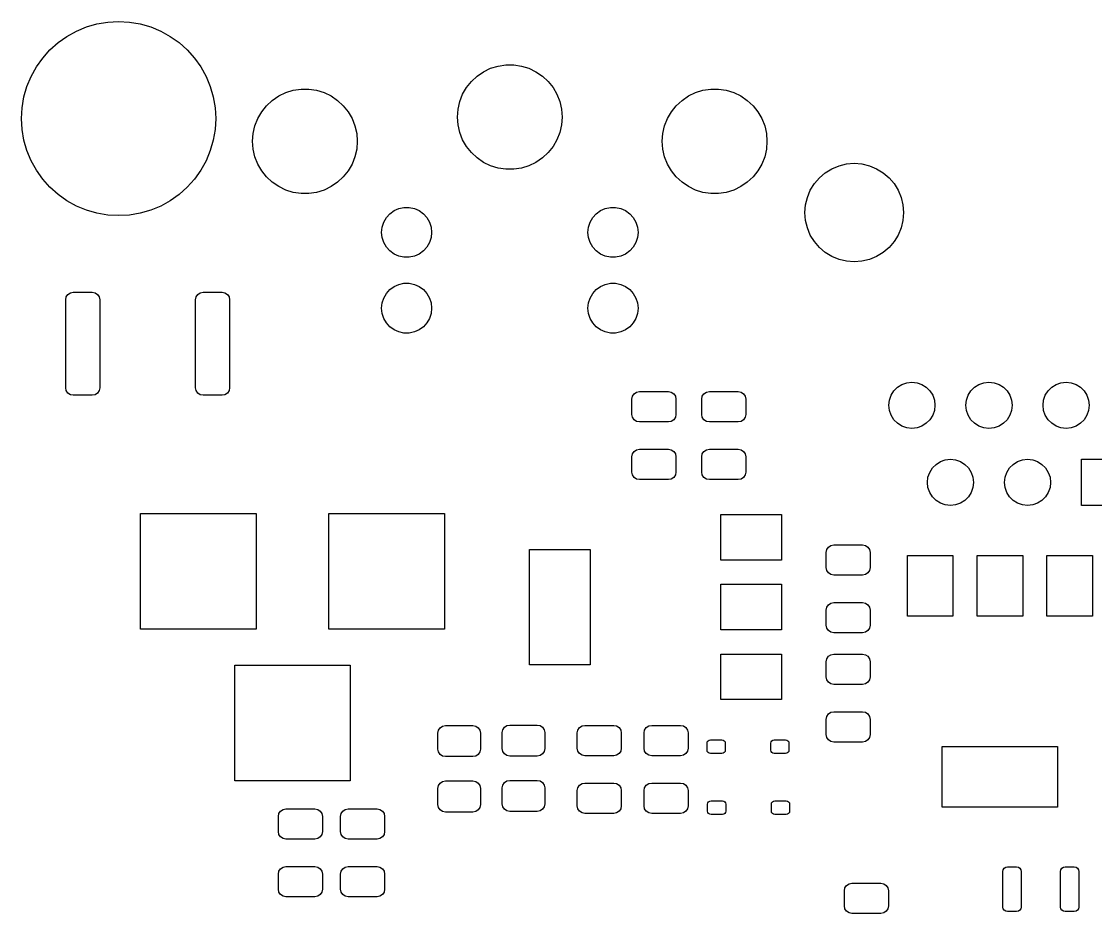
# Model space of a CAD drawing. Extents: x 0.07 to 2.75, y -2.34 to -0.07.
# Drawn here: x 0.07 to 1.463, y -1.228 to -0.07 of the extents above; entities that cross this region are included whole.
import ezdxf

# ---------------------------------------------------------------- set-up
doc = ezdxf.new("R2010")
doc.units = 0
doc.header["$MEASUREMENT"] = 0
doc.layers.add('BLACK', color=7, linetype='CONTINUOUS')

msp = doc.modelspace()

# ---------------------------------------------------------------- linework, layer by layer
at = {"layer": 'BLACK', "linetype": 'CONTINUOUS'}
for p, q in [((0.129035, -0.089389), (0.1414, -0.082555)), ((0.1414, -0.082555), (0.154453, -0.077148)), ((0.154453, -0.077148), (0.168029, -0.073237)), ((0.168029, -0.073237), (0.181957, -0.070871)), ((0.181957, -0.070871), (0.196063, -0.070079)), ((0.196063, -0.070079), (0.210169, -0.070871)), ((0.210169, -0.070871), (0.224097, -0.073237)), ((0.224097, -0.073237), (0.237673, -0.077148)), ((0.237673, -0.077148), (0.250726, -0.082555)), ((0.250726, -0.082555), (0.263091, -0.089389)), ((0.117513, -0.097564), (0.129035, -0.089389)), ((0.263091, -0.089389), (0.274613, -0.097564)), ((0.097564, -0.117513), (0.106979, -0.106979)), ((0.106979, -0.106979), (0.117513, -0.097564)), ((0.274613, -0.097564), (0.285147, -0.106979)), ((0.285147, -0.106979), (0.294561, -0.117513)), ((0.089389, -0.129035), (0.097564, -0.117513)), ((0.294561, -0.117513), (0.302737, -0.129035)), ((0.082555, -0.1414), (0.089389, -0.129035)), ((0.302737, -0.129035), (0.309571, -0.1414)), ((0.6612, -0.140978), (0.669587, -0.13526)), ((0.669587, -0.13526), (0.678732, -0.130856)), ((0.678732, -0.130856), (0.688431, -0.127864)), ((0.688431, -0.127864), (0.698468, -0.126351)), ((0.698468, -0.126351), (0.708618, -0.126351)), ((0.708618, -0.126351), (0.718655, -0.127864)), ((0.718655, -0.127864), (0.728355, -0.130856)), ((0.728355, -0.130856), (0.7375, -0.13526)), ((0.7375, -0.13526), (0.745887, -0.140978)), ((0.077148, -0.154453), (0.082555, -0.1414)), ((0.309571, -0.1414), (0.314977, -0.154453)), ((0.647431, -0.155818), (0.653759, -0.147882)), ((0.653759, -0.147882), (0.6612, -0.140978)), ((0.745887, -0.140978), (0.753327, -0.147882)), ((0.753327, -0.147882), (0.759656, -0.155818)), ((0.073237, -0.168029), (0.077148, -0.154453)), ((0.314977, -0.154453), (0.318889, -0.168029)), ((0.395452, -0.172474), (0.403839, -0.166756)), ((0.403839, -0.166756), (0.412984, -0.162352)), ((0.412984, -0.162352), (0.422683, -0.15936)), ((0.422683, -0.15936), (0.43272, -0.157847)), ((0.43272, -0.157847), (0.44287, -0.157847)), ((0.44287, -0.157847), (0.452907, -0.15936)), ((0.452907, -0.15936), (0.462607, -0.162352)), ((0.462607, -0.162352), (0.471752, -0.166756)), ((0.471752, -0.166756), (0.480139, -0.172474)), ((0.638647, -0.174057), (0.642355, -0.164608)), ((0.642355, -0.164608), (0.647431, -0.155818)), ((0.759656, -0.155818), (0.764731, -0.164608)), ((0.764731, -0.164608), (0.768439, -0.174057)), ((0.926948, -0.172474), (0.935335, -0.166756)), ((0.935335, -0.166756), (0.94448, -0.162352)), ((0.94448, -0.162352), (0.954179, -0.15936)), ((0.954179, -0.15936), (0.964216, -0.157847)), ((0.964216, -0.157847), (0.974366, -0.157847)), ((0.974366, -0.157847), (0.984404, -0.15936)), ((0.984404, -0.15936), (0.994103, -0.162352)), ((0.994103, -0.162352), (1.00325, -0.166756)), ((1.00325, -0.166756), (1.01163, -0.172474)), ((0.070871, -0.181957), (0.073237, -0.168029)), ((0.318889, -0.168029), (0.321255, -0.181957)), ((0.381683, -0.187314), (0.388011, -0.179378)), ((0.388011, -0.179378), (0.395452, -0.172474)), ((0.480139, -0.172474), (0.487579, -0.179378)), ((0.487579, -0.179378), (0.493908, -0.187314)), ((0.636388, -0.183953), (0.638647, -0.174057)), ((0.768439, -0.174057), (0.770698, -0.183953)), ((0.913179, -0.187314), (0.919507, -0.179378)), ((0.919507, -0.179378), (0.926948, -0.172474)), ((1.01163, -0.172474), (1.01908, -0.179378)), ((1.01908, -0.179378), (1.0254, -0.187314)), ((0.070079, -0.196063), (0.070871, -0.181957)), ((0.321255, -0.181957), (0.322047, -0.196063)), ((0.376607, -0.196104), (0.381683, -0.187314)), ((0.493908, -0.187314), (0.498983, -0.196104)), ((0.63563, -0.194074), (0.636388, -0.183953)), ((0.636388, -0.204196), (0.63563, -0.194074)), ((0.770698, -0.183953), (0.771457, -0.194074)), ((0.771457, -0.194074), (0.770698, -0.204196)), ((0.908104, -0.196104), (0.913179, -0.187314)), ((1.0254, -0.187314), (1.03048, -0.196104)), ((0.070871, -0.210169), (0.070079, -0.196063)), ((0.322047, -0.196063), (0.321255, -0.210169)), ((0.37064, -0.215449), (0.372899, -0.205553)), ((0.372899, -0.205553), (0.376607, -0.196104)), ((0.498983, -0.196104), (0.502691, -0.205553)), ((0.502691, -0.205553), (0.50495, -0.215449)), ((0.638647, -0.214092), (0.636388, -0.204196)), ((0.770698, -0.204196), (0.768439, -0.214092)), ((0.902136, -0.215449), (0.904395, -0.205553)), ((0.904395, -0.205553), (0.908104, -0.196104)), ((1.03048, -0.196104), (1.03419, -0.205553)), ((1.03419, -0.205553), (1.03645, -0.215449)), ((0.073237, -0.224097), (0.070871, -0.210169)), ((0.321255, -0.210169), (0.318889, -0.224097)), ((0.369882, -0.225571), (0.37064, -0.215449)), ((0.50495, -0.215449), (0.505709, -0.225571)), ((0.642355, -0.223541), (0.638647, -0.214092)), ((0.768439, -0.214092), (0.764731, -0.223541)), ((0.901378, -0.225571), (0.902136, -0.215449)), ((1.03645, -0.215449), (1.0372, -0.225571)), ((0.077148, -0.237673), (0.073237, -0.224097)), ((0.318889, -0.224097), (0.314977, -0.237673)), ((0.37064, -0.235693), (0.369882, -0.225571)), ((0.372899, -0.245588), (0.37064, -0.235693)), ((0.50495, -0.235693), (0.502691, -0.245588)), ((0.505709, -0.225571), (0.50495, -0.235693)), ((0.647431, -0.232331), (0.642355, -0.223541)), ((0.653759, -0.240267), (0.647431, -0.232331)), ((0.759656, -0.232331), (0.753327, -0.240267)), ((0.764731, -0.223541), (0.759656, -0.232331)), ((0.902136, -0.235693), (0.901378, -0.225571)), ((0.904395, -0.245588), (0.902136, -0.235693)), ((1.03645, -0.235693), (1.03419, -0.245588)), ((1.0372, -0.225571), (1.03645, -0.235693)), ((0.082555, -0.250726), (0.077148, -0.237673)), ((0.089389, -0.263091), (0.082555, -0.250726)), ((0.309571, -0.250726), (0.302737, -0.263091)), ((0.314977, -0.237673), (0.309571, -0.250726)), ((0.376607, -0.255037), (0.372899, -0.245588)), ((0.502691, -0.245588), (0.498983, -0.255037)), ((0.6612, -0.247171), (0.653759, -0.240267)), ((0.669587, -0.252889), (0.6612, -0.247171)), ((0.745887, -0.247171), (0.7375, -0.252889)), ((0.753327, -0.240267), (0.745887, -0.247171)), ((0.908104, -0.255037), (0.904395, -0.245588)), ((1.03419, -0.245588), (1.03048, -0.255037)), ((0.097564, -0.274613), (0.089389, -0.263091)), ((0.302737, -0.263091), (0.294561, -0.274613)), ((0.381683, -0.263828), (0.376607, -0.255037)), ((0.388011, -0.271763), (0.381683, -0.263828)), ((0.493908, -0.263828), (0.487579, -0.271763)), ((0.498983, -0.255037), (0.493908, -0.263828)), ((0.678732, -0.257293), (0.669587, -0.252889)), ((0.688431, -0.260285), (0.678732, -0.257293)), ((0.698468, -0.261798), (0.688431, -0.260285)), ((0.708618, -0.261798), (0.698468, -0.261798)), ((0.718655, -0.260285), (0.708618, -0.261798)), ((0.728355, -0.257293), (0.718655, -0.260285)), ((0.7375, -0.252889), (0.728355, -0.257293)), ((0.913179, -0.263828), (0.908104, -0.255037)), ((0.919507, -0.271763), (0.913179, -0.263828)), ((1.0254, -0.263828), (1.01908, -0.271763)), ((1.03048, -0.255037), (1.0254, -0.263828)), ((1.11279, -0.266352), (1.12135, -0.261107)), ((1.12135, -0.261107), (1.13062, -0.257265)), ((1.13062, -0.257265), (1.14039, -0.254921)), ((1.14039, -0.254921), (1.15039, -0.254134)), ((1.15039, -0.254134), (1.1604, -0.254921)), ((1.1604, -0.254921), (1.17016, -0.257265)), ((1.17016, -0.257265), (1.17944, -0.261107)), ((1.17944, -0.261107), (1.188, -0.266352)), ((0.106979, -0.285147), (0.097564, -0.274613)), ((0.294561, -0.274613), (0.285147, -0.285147)), ((0.395452, -0.278667), (0.388011, -0.271763)), ((0.487579, -0.271763), (0.480139, -0.278667)), ((0.926948, -0.278667), (0.919507, -0.271763)), ((1.01908, -0.271763), (1.01163, -0.278667)), ((1.09864, -0.280506), (1.10516, -0.272872)), ((1.10516, -0.272872), (1.11279, -0.266352)), ((1.188, -0.266352), (1.19563, -0.272872)), ((1.19563, -0.272872), (1.20215, -0.280506)), ((0.117513, -0.294561), (0.106979, -0.285147)), ((0.285147, -0.285147), (0.274613, -0.294561)), ((0.403839, -0.284385), (0.395452, -0.278667)), ((0.412984, -0.288789), (0.403839, -0.284385)), ((0.422683, -0.291781), (0.412984, -0.288789)), ((0.43272, -0.293294), (0.422683, -0.291781)), ((0.452907, -0.291781), (0.44287, -0.293294)), ((0.462607, -0.288789), (0.452907, -0.291781)), ((0.471752, -0.284385), (0.462607, -0.288789)), ((0.480139, -0.278667), (0.471752, -0.284385)), ((0.935335, -0.284385), (0.926948, -0.278667)), ((0.94448, -0.288789), (0.935335, -0.284385)), ((0.954179, -0.291781), (0.94448, -0.288789)), ((0.964216, -0.293294), (0.954179, -0.291781)), ((0.984404, -0.291781), (0.974366, -0.293294)), ((0.994103, -0.288789), (0.984404, -0.291781)), ((1.00325, -0.284385), (0.994103, -0.288789)), ((1.01163, -0.278667), (1.00325, -0.284385)), ((1.08955, -0.29834), (1.09339, -0.289066)), ((1.09339, -0.289066), (1.09864, -0.280506)), ((1.20215, -0.280506), (1.2074, -0.289066)), ((1.2074, -0.289066), (1.21124, -0.29834)), ((0.129035, -0.302737), (0.117513, -0.294561)), ((0.1414, -0.309571), (0.129035, -0.302737)), ((0.263091, -0.302737), (0.250726, -0.309571)), ((0.274613, -0.294561), (0.263091, -0.302737)), ((0.44287, -0.293294), (0.43272, -0.293294)), ((0.974366, -0.293294), (0.964216, -0.293294)), ((1.0872, -0.308102), (1.08955, -0.29834)), ((1.21124, -0.29834), (1.21358, -0.308102)), ((0.154453, -0.314977), (0.1414, -0.309571)), ((0.168029, -0.318889), (0.154453, -0.314977)), ((0.181957, -0.321255), (0.168029, -0.318889)), ((0.224097, -0.318889), (0.210169, -0.321255)), ((0.237673, -0.314977), (0.224097, -0.318889)), ((0.250726, -0.309571), (0.237673, -0.314977)), ((0.543408, -0.324589), (0.547951, -0.319543)), ((0.547951, -0.319543), (0.553445, -0.315552)), ((0.553445, -0.315552), (0.559648, -0.31279)), ((0.559648, -0.31279), (0.56629, -0.311378)), ((0.56629, -0.311378), (0.57308, -0.311378)), ((0.57308, -0.311378), (0.579722, -0.31279)), ((0.579722, -0.31279), (0.585925, -0.315552)), ((0.585925, -0.315552), (0.591419, -0.319543)), ((0.591419, -0.319543), (0.595962, -0.324589)), ((0.811124, -0.324589), (0.815668, -0.319543)), ((0.815668, -0.319543), (0.821161, -0.315552)), ((0.821161, -0.315552), (0.827365, -0.31279)), ((0.827365, -0.31279), (0.834006, -0.311378)), ((0.834006, -0.311378), (0.840797, -0.311378)), ((0.840797, -0.311378), (0.847439, -0.31279)), ((0.847439, -0.31279), (0.853642, -0.315552)), ((0.853642, -0.315552), (0.859135, -0.319543)), ((0.859135, -0.319543), (0.863679, -0.324589)), ((1.08642, -0.31811), (1.0872, -0.308102)), ((1.0872, -0.328118), (1.08642, -0.31811)), ((1.21358, -0.308102), (1.21437, -0.31811)), ((1.21437, -0.31811), (1.21358, -0.328118)), ((0.196063, -0.322047), (0.181957, -0.321255)), ((0.210169, -0.321255), (0.196063, -0.322047)), ((0.537914, -0.336928), (0.540013, -0.33047)), ((0.540013, -0.33047), (0.543408, -0.324589)), ((0.595962, -0.324589), (0.599357, -0.33047)), ((0.599357, -0.33047), (0.601456, -0.336928)), ((0.805631, -0.336928), (0.807729, -0.33047)), ((0.807729, -0.33047), (0.811124, -0.324589)), ((0.863679, -0.324589), (0.867074, -0.33047)), ((0.867074, -0.33047), (0.869172, -0.336928)), ((1.08955, -0.33788), (1.0872, -0.328118)), ((1.21358, -0.328118), (1.21124, -0.33788)), ((0.537205, -0.343681), (0.537914, -0.336928)), ((0.537914, -0.350434), (0.537205, -0.343681)), ((0.601456, -0.336928), (0.602165, -0.343681)), ((0.602165, -0.343681), (0.601456, -0.350434)), ((0.804921, -0.343681), (0.805631, -0.336928)), ((0.805631, -0.350434), (0.804921, -0.343681)), ((0.869172, -0.336928), (0.869882, -0.343681)), ((0.869882, -0.343681), (0.869172, -0.350434)), ((1.09339, -0.347155), (1.08955, -0.33788)), ((1.09864, -0.355715), (1.09339, -0.347155)), ((1.2074, -0.347155), (1.20215, -0.355715)), ((1.21124, -0.33788), (1.2074, -0.347155)), ((0.540013, -0.356892), (0.537914, -0.350434)), ((0.543408, -0.362772), (0.540013, -0.356892)), ((0.599357, -0.356892), (0.595962, -0.362772)), ((0.601456, -0.350434), (0.599357, -0.356892)), ((0.807729, -0.356892), (0.805631, -0.350434)), ((0.811124, -0.362772), (0.807729, -0.356892)), ((0.867074, -0.356892), (0.863679, -0.362772)), ((0.869172, -0.350434), (0.867074, -0.356892)), ((1.10516, -0.363348), (1.09864, -0.355715)), ((1.20215, -0.355715), (1.19563, -0.363348)), ((0.547951, -0.367818), (0.543408, -0.362772)), ((0.553445, -0.37181), (0.547951, -0.367818)), ((0.559648, -0.374571), (0.553445, -0.37181)), ((0.56629, -0.375983), (0.559648, -0.374571)), ((0.57308, -0.375983), (0.56629, -0.375983)), ((0.579722, -0.374571), (0.57308, -0.375983)), ((0.585925, -0.37181), (0.579722, -0.374571)), ((0.591419, -0.367818), (0.585925, -0.37181)), ((0.595962, -0.362772), (0.591419, -0.367818)), ((0.815668, -0.367818), (0.811124, -0.362772)), ((0.821161, -0.37181), (0.815668, -0.367818)), ((0.827365, -0.374571), (0.821161, -0.37181)), ((0.834006, -0.375983), (0.827365, -0.374571)), ((0.840797, -0.375983), (0.834006, -0.375983)), ((0.847439, -0.374571), (0.840797, -0.375983)), ((0.853642, -0.37181), (0.847439, -0.374571)), ((0.859135, -0.367818), (0.853642, -0.37181)), ((0.863679, -0.362772), (0.859135, -0.367818)), ((1.11279, -0.369868), (1.10516, -0.363348)), ((1.12135, -0.375114), (1.11279, -0.369868)), ((1.13062, -0.378955), (1.12135, -0.375114)), ((1.17944, -0.375114), (1.17016, -0.378955)), ((1.188, -0.369868), (1.17944, -0.375114)), ((1.19563, -0.363348), (1.188, -0.369868)), ((1.14039, -0.381299), (1.13062, -0.378955)), ((1.15039, -0.382087), (1.14039, -0.381299)), ((1.1604, -0.381299), (1.15039, -0.382087)), ((1.17016, -0.378955), (1.1604, -0.381299)), ((0.543408, -0.423015), (0.547951, -0.417968)), ((0.547951, -0.417968), (0.553445, -0.413977)), ((0.553445, -0.413977), (0.559648, -0.411215)), ((0.559648, -0.411215), (0.56629, -0.409804)), ((0.56629, -0.409804), (0.57308, -0.409804)), ((0.57308, -0.409804), (0.579722, -0.411215)), ((0.579722, -0.411215), (0.585925, -0.413977)), ((0.585925, -0.413977), (0.591419, -0.417968)), ((0.591419, -0.417968), (0.595962, -0.423015)), ((0.811124, -0.423015), (0.815668, -0.417968)), ((0.815668, -0.417968), (0.821161, -0.413977)), ((0.821161, -0.413977), (0.827365, -0.411215)), ((0.827365, -0.411215), (0.834006, -0.409804)), ((0.834006, -0.409804), (0.840797, -0.409804)), ((0.840797, -0.409804), (0.847439, -0.411215)), ((0.847439, -0.411215), (0.853642, -0.413977)), ((0.853642, -0.413977), (0.859135, -0.417968)), ((0.859135, -0.417968), (0.863679, -0.423015)), ((0.127461, -0.431102), (0.12821, -0.427336)), ((0.127461, -0.545276), (0.127461, -0.431102)), ((0.12821, -0.427336), (0.130343, -0.424143)), ((0.130343, -0.424143), (0.133537, -0.422009)), ((0.133537, -0.422009), (0.137303, -0.42126)), ((0.137303, -0.42126), (0.161909, -0.42126)), ((0.161909, -0.42126), (0.165676, -0.422009)), ((0.165676, -0.422009), (0.168869, -0.424143)), ((0.168869, -0.424143), (0.171003, -0.427336)), ((0.171003, -0.427336), (0.171752, -0.431102)), ((0.171752, -0.431102), (0.171752, -0.545276)), ((0.295768, -0.431102), (0.296517, -0.427336)), ((0.295768, -0.545276), (0.295768, -0.431102)), ((0.296517, -0.427336), (0.298651, -0.424143)), ((0.298651, -0.424143), (0.301844, -0.422009)), ((0.301844, -0.422009), (0.30561, -0.42126)), ((0.30561, -0.42126), (0.330217, -0.42126)), ((0.330217, -0.42126), (0.333983, -0.422009)), ((0.333983, -0.422009), (0.337176, -0.424143)), ((0.337176, -0.424143), (0.33931, -0.427336)), ((0.33931, -0.427336), (0.340059, -0.431102)), ((0.340059, -0.431102), (0.340059, -0.545276)), ((0.537914, -0.435353), (0.540013, -0.428895)), ((0.540013, -0.428895), (0.543408, -0.423015)), ((0.595962, -0.423015), (0.599357, -0.428895)), ((0.599357, -0.428895), (0.601456, -0.435353)), ((0.805631, -0.435353), (0.807729, -0.428895)), ((0.807729, -0.428895), (0.811124, -0.423015)), ((0.863679, -0.423015), (0.867074, -0.428895)), ((0.867074, -0.428895), (0.869172, -0.435353)), ((0.537205, -0.442106), (0.537914, -0.435353)), ((0.537914, -0.448859), (0.537205, -0.442106)), ((0.601456, -0.435353), (0.602165, -0.442106)), ((0.602165, -0.442106), (0.601456, -0.448859)), ((0.804921, -0.442106), (0.805631, -0.435353)), ((0.805631, -0.448859), (0.804921, -0.442106)), ((0.869172, -0.435353), (0.869882, -0.442106)), ((0.869882, -0.442106), (0.869172, -0.448859)), ((0.540013, -0.455317), (0.537914, -0.448859)), ((0.543408, -0.461197), (0.540013, -0.455317)), ((0.599357, -0.455317), (0.595962, -0.461197)), ((0.601456, -0.448859), (0.599357, -0.455317)), ((0.807729, -0.455317), (0.805631, -0.448859)), ((0.811124, -0.461197), (0.807729, -0.455317)), ((0.867074, -0.455317), (0.863679, -0.461197)), ((0.869172, -0.448859), (0.867074, -0.455317)), ((0.547951, -0.466244), (0.543408, -0.461197)), ((0.553445, -0.470235), (0.547951, -0.466244)), ((0.559648, -0.472997), (0.553445, -0.470235)), ((0.56629, -0.474408), (0.559648, -0.472997)), ((0.579722, -0.472997), (0.57308, -0.474408)), ((0.585925, -0.470235), (0.579722, -0.472997)), ((0.591419, -0.466244), (0.585925, -0.470235)), ((0.595962, -0.461197), (0.591419, -0.466244)), ((0.815668, -0.466244), (0.811124, -0.461197)), ((0.821161, -0.470235), (0.815668, -0.466244)), ((0.827365, -0.472997), (0.821161, -0.470235)), ((0.834006, -0.474408), (0.827365, -0.472997)), ((0.847439, -0.472997), (0.840797, -0.474408)), ((0.853642, -0.470235), (0.847439, -0.472997)), ((0.859135, -0.466244), (0.853642, -0.470235)), ((0.863679, -0.461197), (0.859135, -0.466244)), ((0.57308, -0.474408), (0.56629, -0.474408)), ((0.840797, -0.474408), (0.834006, -0.474408)), ((1.20654, -0.544717), (1.21221, -0.541152)), ((1.21221, -0.541152), (1.21854, -0.538939)), ((1.21854, -0.538939), (1.2252, -0.538189)), ((1.2252, -0.538189), (1.23185, -0.538939)), ((1.23185, -0.538939), (1.23818, -0.541152)), ((1.23818, -0.541152), (1.24385, -0.544717)), ((1.30654, -0.544717), (1.31221, -0.541152)), ((1.31221, -0.541152), (1.31854, -0.538939)), ((1.31854, -0.538939), (1.3252, -0.538189)), ((1.3252, -0.538189), (1.33185, -0.538939)), ((1.33185, -0.538939), (1.33818, -0.541152)), ((1.33818, -0.541152), (1.34385, -0.544717)), ((1.40654, -0.544717), (1.41221, -0.541152)), ((1.41221, -0.541152), (1.41854, -0.538939)), ((1.41854, -0.538939), (1.4252, -0.538189)), ((1.4252, -0.538189), (1.43185, -0.538939)), ((1.43185, -0.538939), (1.43818, -0.541152)), ((1.43818, -0.541152), (1.44385, -0.544717)), ((0.12821, -0.549042), (0.127461, -0.545276)), ((0.130343, -0.552235), (0.12821, -0.549042)), ((0.133537, -0.554369), (0.130343, -0.552235)), ((0.137303, -0.555118), (0.133537, -0.554369)), ((0.161909, -0.555118), (0.137303, -0.555118)), ((0.165676, -0.554369), (0.161909, -0.555118)), ((0.168869, -0.552235), (0.165676, -0.554369)), ((0.171003, -0.549042), (0.168869, -0.552235)), ((0.171752, -0.545276), (0.171003, -0.549042)), ((0.296517, -0.549042), (0.295768, -0.545276)), ((0.298651, -0.552235), (0.296517, -0.549042)), ((0.301844, -0.554369), (0.298651, -0.552235)), ((0.30561, -0.555118), (0.301844, -0.554369)), ((0.330217, -0.555118), (0.30561, -0.555118)), ((0.333983, -0.554369), (0.330217, -0.555118)), ((0.337176, -0.552235), (0.333983, -0.554369)), ((0.33931, -0.549042), (0.337176, -0.552235)), ((0.340059, -0.545276), (0.33931, -0.549042)), ((0.862008, -0.560236), (0.862757, -0.55647)), ((0.862757, -0.55647), (0.864891, -0.553276)), ((0.864891, -0.553276), (0.868084, -0.551143)), ((0.868084, -0.551143), (0.87185, -0.550394)), ((0.87185, -0.550394), (0.909252, -0.550394)), ((0.909252, -0.550394), (0.913019, -0.551143)), ((0.913019, -0.551143), (0.916212, -0.553276)), ((0.916212, -0.553276), (0.918345, -0.55647)), ((0.918345, -0.55647), (0.919094, -0.560236)), ((0.952559, -0.560236), (0.953308, -0.55647)), ((0.953308, -0.55647), (0.955442, -0.553276)), ((0.955442, -0.553276), (0.958635, -0.551143)), ((0.958635, -0.551143), (0.962402, -0.550394)), ((0.962402, -0.550394), (0.999803, -0.550394)), ((0.999803, -0.550394), (1.00357, -0.551143)), ((1.00357, -0.551143), (1.00676, -0.553276)), ((1.00676, -0.553276), (1.0089, -0.55647)), ((1.0089, -0.55647), (1.00965, -0.560236)), ((1.19603, -0.561452), (1.19824, -0.555128)), ((1.19824, -0.555128), (1.2018, -0.549455)), ((1.2018, -0.549455), (1.20654, -0.544717)), ((1.24385, -0.544717), (1.24859, -0.549455)), ((1.24859, -0.549455), (1.25215, -0.555128)), ((1.25215, -0.555128), (1.25437, -0.561452)), ((1.29603, -0.561452), (1.29824, -0.555128)), ((1.29824, -0.555128), (1.3018, -0.549455)), ((1.3018, -0.549455), (1.30654, -0.544717)), ((1.34385, -0.544717), (1.34859, -0.549455)), ((1.34859, -0.549455), (1.35215, -0.555128)), ((1.35215, -0.555128), (1.35437, -0.561452)), ((1.39603, -0.561452), (1.39824, -0.555128)), ((1.39824, -0.555128), (1.4018, -0.549455)), ((1.4018, -0.549455), (1.40654, -0.544717)), ((1.44385, -0.544717), (1.44859, -0.549455)), ((1.44859, -0.549455), (1.45215, -0.555128)), ((1.45215, -0.555128), (1.45437, -0.561452)), ((0.862008, -0.579921), (0.862008, -0.560236)), ((0.919094, -0.560236), (0.919094, -0.579921)), ((0.952559, -0.579921), (0.952559, -0.560236)), ((1.00965, -0.560236), (1.00965, -0.579921)), ((1.19528, -0.56811), (1.19603, -0.561452)), ((1.19603, -0.574768), (1.19528, -0.56811)), ((1.25437, -0.561452), (1.25512, -0.56811)), ((1.25512, -0.56811), (1.25437, -0.574768)), ((1.29528, -0.56811), (1.29603, -0.561452)), ((1.29603, -0.574768), (1.29528, -0.56811)), ((1.35437, -0.561452), (1.35512, -0.56811)), ((1.35512, -0.56811), (1.35437, -0.574768)), ((1.39528, -0.56811), (1.39603, -0.561452)), ((1.39603, -0.574768), (1.39528, -0.56811)), ((1.45437, -0.561452), (1.45512, -0.56811)), ((1.45512, -0.56811), (1.45437, -0.574768)), ((0.862757, -0.583688), (0.862008, -0.579921)), ((0.864891, -0.586881), (0.862757, -0.583688)), ((0.918345, -0.583688), (0.916212, -0.586881)), ((0.919094, -0.579921), (0.918345, -0.583688)), ((0.953308, -0.583688), (0.952559, -0.579921)), ((0.955442, -0.586881), (0.953308, -0.583688)), ((1.0089, -0.583688), (1.00676, -0.586881)), ((1.00965, -0.579921), (1.0089, -0.583688)), ((1.19824, -0.581093), (1.19603, -0.574768)), ((1.2018, -0.586766), (1.19824, -0.581093)), ((1.25215, -0.581093), (1.24859, -0.586766)), ((1.25437, -0.574768), (1.25215, -0.581093)), ((1.29824, -0.581093), (1.29603, -0.574768)), ((1.3018, -0.586766), (1.29824, -0.581093)), ((1.35215, -0.581093), (1.34859, -0.586766)), ((1.35437, -0.574768), (1.35215, -0.581093)), ((1.39824, -0.581093), (1.39603, -0.574768)), ((1.4018, -0.586766), (1.39824, -0.581093)), ((1.45215, -0.581093), (1.44859, -0.586766)), ((1.45437, -0.574768), (1.45215, -0.581093)), ((0.868084, -0.589015), (0.864891, -0.586881)), ((0.87185, -0.589764), (0.868084, -0.589015)), ((0.909252, -0.589764), (0.87185, -0.589764)), ((0.913019, -0.589015), (0.909252, -0.589764)), ((0.916212, -0.586881), (0.913019, -0.589015)), ((0.958635, -0.589015), (0.955442, -0.586881)), ((0.962402, -0.589764), (0.958635, -0.589015)), ((0.999803, -0.589764), (0.962402, -0.589764)), ((1.00357, -0.589015), (0.999803, -0.589764)), ((1.00676, -0.586881), (1.00357, -0.589015)), ((1.20654, -0.591504), (1.2018, -0.586766)), ((1.21221, -0.595068), (1.20654, -0.591504)), ((1.21854, -0.597281), (1.21221, -0.595068)), ((1.2252, -0.598031), (1.21854, -0.597281)), ((1.23185, -0.597281), (1.2252, -0.598031)), ((1.23818, -0.595068), (1.23185, -0.597281)), ((1.24385, -0.591504), (1.23818, -0.595068)), ((1.24859, -0.586766), (1.24385, -0.591504)), ((1.30654, -0.591504), (1.3018, -0.586766)), ((1.31221, -0.595068), (1.30654, -0.591504)), ((1.31854, -0.597281), (1.31221, -0.595068)), ((1.3252, -0.598031), (1.31854, -0.597281)), ((1.33185, -0.597281), (1.3252, -0.598031)), ((1.33818, -0.595068), (1.33185, -0.597281)), ((1.34385, -0.591504), (1.33818, -0.595068)), ((1.34859, -0.586766), (1.34385, -0.591504)), ((1.40654, -0.591504), (1.4018, -0.586766)), ((1.41221, -0.595068), (1.40654, -0.591504)), ((1.41854, -0.597281), (1.41221, -0.595068)), ((1.4252, -0.598031), (1.41854, -0.597281)), ((1.43185, -0.597281), (1.4252, -0.598031)), ((1.43818, -0.595068), (1.43185, -0.597281)), ((1.44385, -0.591504), (1.43818, -0.595068)), ((1.44859, -0.586766), (1.44385, -0.591504)), ((0.864891, -0.62808), (0.868084, -0.625946)), ((0.868084, -0.625946), (0.87185, -0.625197)), ((0.87185, -0.625197), (0.909252, -0.625197)), ((0.909252, -0.625197), (0.913019, -0.625946)), ((0.913019, -0.625946), (0.916212, -0.62808)), ((0.955442, -0.62808), (0.958635, -0.625946)), ((0.958635, -0.625946), (0.962402, -0.625197)), ((0.962402, -0.625197), (0.999803, -0.625197)), ((0.999803, -0.625197), (1.00357, -0.625946)), ((1.00357, -0.625946), (1.00676, -0.62808)), ((0.862008, -0.635039), (0.862757, -0.631273)), ((0.862008, -0.654724), (0.862008, -0.635039)), ((0.862757, -0.631273), (0.864891, -0.62808)), ((0.916212, -0.62808), (0.918345, -0.631273)), ((0.918345, -0.631273), (0.919094, -0.635039)), ((0.919094, -0.635039), (0.919094, -0.654724)), ((0.952559, -0.635039), (0.953308, -0.631273)), ((0.952559, -0.654724), (0.952559, -0.635039)), ((0.953308, -0.631273), (0.955442, -0.62808)), ((1.00676, -0.62808), (1.0089, -0.631273)), ((1.0089, -0.631273), (1.00965, -0.635039)), ((1.00965, -0.635039), (1.00965, -0.654724)), ((1.26221, -0.641152), (1.26854, -0.638939)), ((1.26854, -0.638939), (1.2752, -0.638189)), ((1.2752, -0.638189), (1.28185, -0.638939)), ((1.28185, -0.638939), (1.28818, -0.641152)), ((1.36221, -0.641152), (1.36854, -0.638939)), ((1.36854, -0.638939), (1.3752, -0.638189)), ((1.3752, -0.638189), (1.38185, -0.638939)), ((1.38185, -0.638939), (1.38818, -0.641152)), ((1.44528, -0.698031), (1.44528, -0.638189)), ((1.44528, -0.638189), (1.50512, -0.638189)), ((0.862757, -0.658491), (0.862008, -0.654724)), ((0.919094, -0.654724), (0.918345, -0.658491)), ((0.953308, -0.658491), (0.952559, -0.654724)), ((1.00965, -0.654724), (1.0089, -0.658491)), ((1.24824, -0.655128), (1.2518, -0.649455)), ((1.2518, -0.649455), (1.25654, -0.644717)), ((1.25654, -0.644717), (1.26221, -0.641152)), ((1.28818, -0.641152), (1.29385, -0.644717)), ((1.29385, -0.644717), (1.29859, -0.649455)), ((1.29859, -0.649455), (1.30215, -0.655128)), ((1.34824, -0.655128), (1.3518, -0.649455)), ((1.3518, -0.649455), (1.35654, -0.644717)), ((1.35654, -0.644717), (1.36221, -0.641152)), ((1.38818, -0.641152), (1.39385, -0.644717)), ((1.39385, -0.644717), (1.39859, -0.649455)), ((1.39859, -0.649455), (1.40215, -0.655128)), ((0.864891, -0.661684), (0.862757, -0.658491)), ((0.868084, -0.663818), (0.864891, -0.661684)), ((0.87185, -0.664567), (0.868084, -0.663818)), ((0.909252, -0.664567), (0.87185, -0.664567)), ((0.913019, -0.663818), (0.909252, -0.664567)), ((0.916212, -0.661684), (0.913019, -0.663818)), ((0.918345, -0.658491), (0.916212, -0.661684)), ((0.955442, -0.661684), (0.953308, -0.658491)), ((0.958635, -0.663818), (0.955442, -0.661684)), ((0.962402, -0.664567), (0.958635, -0.663818)), ((0.999803, -0.664567), (0.962402, -0.664567)), ((1.00357, -0.663818), (0.999803, -0.664567)), ((1.00676, -0.661684), (1.00357, -0.663818)), ((1.0089, -0.658491), (1.00676, -0.661684)), ((1.24528, -0.66811), (1.24603, -0.661452)), ((1.24603, -0.674768), (1.24528, -0.66811)), ((1.24603, -0.661452), (1.24824, -0.655128)), ((1.30215, -0.655128), (1.30437, -0.661452)), ((1.30437, -0.661452), (1.30512, -0.66811)), ((1.30512, -0.66811), (1.30437, -0.674768)), ((1.34528, -0.66811), (1.34603, -0.661452)), ((1.34603, -0.674768), (1.34528, -0.66811)), ((1.34603, -0.661452), (1.34824, -0.655128)), ((1.40215, -0.655128), (1.40437, -0.661452)), ((1.40437, -0.661452), (1.40512, -0.66811)), ((1.40512, -0.66811), (1.40437, -0.674768)), ((1.24824, -0.681093), (1.24603, -0.674768)), ((1.2518, -0.686766), (1.24824, -0.681093)), ((1.30215, -0.681093), (1.29859, -0.686766)), ((1.30437, -0.674768), (1.30215, -0.681093)), ((1.34824, -0.681093), (1.34603, -0.674768)), ((1.3518, -0.686766), (1.34824, -0.681093)), ((1.40215, -0.681093), (1.39859, -0.686766)), ((1.40437, -0.674768), (1.40215, -0.681093)), ((1.25654, -0.691504), (1.2518, -0.686766)), ((1.26221, -0.695068), (1.25654, -0.691504)), ((1.26854, -0.697281), (1.26221, -0.695068)), ((1.28818, -0.695068), (1.28185, -0.697281)), ((1.29385, -0.691504), (1.28818, -0.695068)), ((1.29859, -0.686766), (1.29385, -0.691504)), ((1.35654, -0.691504), (1.3518, -0.686766)), ((1.36221, -0.695068), (1.35654, -0.691504)), ((1.36854, -0.697281), (1.36221, -0.695068)), ((1.38818, -0.695068), (1.38185, -0.697281)), ((1.39385, -0.691504), (1.38818, -0.695068)), ((1.39859, -0.686766), (1.39385, -0.691504)), ((0.224606, -0.858465), (0.224606, -0.708465)), ((0.224606, -0.708465), (0.374606, -0.708465)), ((0.374606, -0.708465), (0.374606, -0.858465)), ((0.468701, -0.858465), (0.468701, -0.708465)), ((0.468701, -0.708465), (0.618701, -0.708465)), ((0.618701, -0.708465), (0.618701, -0.858465)), ((0.977165, -0.768898), (0.977165, -0.709843)), ((0.977165, -0.709843), (1.05591, -0.709843)), ((1.05591, -0.709843), (1.05591, -0.768898)), ((1.2752, -0.698031), (1.26854, -0.697281)), ((1.28185, -0.697281), (1.2752, -0.698031)), ((1.3752, -0.698031), (1.36854, -0.697281)), ((1.38185, -0.697281), (1.3752, -0.698031)), ((1.50512, -0.698031), (1.44528, -0.698031)), ((1.11473, -0.755289), (1.11686, -0.752095)), ((1.11686, -0.752095), (1.12005, -0.749962)), ((1.12005, -0.749962), (1.12382, -0.749213)), ((1.12382, -0.749213), (1.16122, -0.749213)), ((1.16122, -0.749213), (1.16499, -0.749962)), ((1.16499, -0.749962), (1.16818, -0.752095)), ((1.16818, -0.752095), (1.17031, -0.755289)), ((0.729134, -0.904724), (0.729134, -0.755118)), ((0.729134, -0.755118), (0.807874, -0.755118)), ((0.807874, -0.755118), (0.807874, -0.904724)), ((1.11398, -0.759055), (1.11473, -0.755289)), ((1.11398, -0.77874), (1.11398, -0.759055)), ((1.17031, -0.755289), (1.17106, -0.759055)), ((1.17106, -0.759055), (1.17106, -0.77874)), ((1.21929, -0.841732), (1.21929, -0.762992)), ((1.21929, -0.762992), (1.27835, -0.762992)), ((1.27835, -0.762992), (1.27835, -0.841732)), ((1.30984, -0.841732), (1.30984, -0.762992)), ((1.30984, -0.762992), (1.3689, -0.762992)), ((1.3689, -0.762992), (1.3689, -0.841732)), ((1.40039, -0.841732), (1.40039, -0.762992)), ((1.40039, -0.762992), (1.45945, -0.762992)), ((1.45945, -0.762992), (1.45945, -0.841732)), ((1.05591, -0.768898), (0.977165, -0.768898)), ((1.11473, -0.782507), (1.11398, -0.77874)), ((1.17106, -0.77874), (1.17031, -0.782507)), ((1.11686, -0.7857), (1.11473, -0.782507)), ((1.12005, -0.787833), (1.11686, -0.7857)), ((1.12382, -0.788583), (1.12005, -0.787833)), ((1.16122, -0.788583), (1.12382, -0.788583)), ((1.16499, -0.787833), (1.16122, -0.788583)), ((1.16818, -0.7857), (1.16499, -0.787833)), ((1.17031, -0.782507), (1.16818, -0.7857)), ((0.977165, -0.859449), (0.977165, -0.800394)), ((0.977165, -0.800394), (1.05591, -0.800394)), ((1.05591, -0.800394), (1.05591, -0.859449)), ((1.11398, -0.833858), (1.11473, -0.830092)), ((1.11398, -0.853543), (1.11398, -0.833858)), ((1.11473, -0.830092), (1.11686, -0.826899)), ((1.11686, -0.826899), (1.12005, -0.824765)), ((1.12005, -0.824765), (1.12382, -0.824016)), ((1.12382, -0.824016), (1.16122, -0.824016)), ((1.16122, -0.824016), (1.16499, -0.824765)), ((1.16499, -0.824765), (1.16818, -0.826899)), ((1.16818, -0.826899), (1.17031, -0.830092)), ((1.17031, -0.830092), (1.17106, -0.833858)), ((1.17106, -0.833858), (1.17106, -0.853543)), ((1.27835, -0.841732), (1.21929, -0.841732)), ((1.3689, -0.841732), (1.30984, -0.841732)), ((1.45945, -0.841732), (1.40039, -0.841732)), ((0.374606, -0.858465), (0.224606, -0.858465)), ((0.618701, -0.858465), (0.468701, -0.858465)), ((1.05591, -0.859449), (0.977165, -0.859449)), ((1.11473, -0.85731), (1.11398, -0.853543)), ((1.11686, -0.860503), (1.11473, -0.85731)), ((1.12005, -0.862637), (1.11686, -0.860503)), ((1.12382, -0.863386), (1.12005, -0.862637)), ((1.16122, -0.863386), (1.12382, -0.863386)), ((1.16499, -0.862637), (1.16122, -0.863386)), ((1.16818, -0.860503), (1.16499, -0.862637)), ((1.17031, -0.85731), (1.16818, -0.860503)), ((1.17106, -0.853543), (1.17031, -0.85731)), ((0.977165, -0.95), (0.977165, -0.890945)), ((0.977165, -0.890945), (1.05591, -0.890945)), ((1.05591, -0.890945), (1.05591, -0.95)), ((1.11686, -0.893828), (1.12005, -0.891694)), ((1.12005, -0.891694), (1.12382, -0.890945)), ((1.12382, -0.890945), (1.16122, -0.890945)), ((1.16122, -0.890945), (1.16499, -0.891694)), ((1.16499, -0.891694), (1.16818, -0.893828)), ((0.346654, -1.05531), (0.346654, -0.905315)), ((0.346654, -0.905315), (0.496654, -0.905315)), ((0.496654, -0.905315), (0.496654, -1.05531)), ((0.807874, -0.904724), (0.729134, -0.904724)), ((1.11398, -0.900787), (1.11473, -0.897021)), ((1.11398, -0.920472), (1.11398, -0.900787)), ((1.11473, -0.897021), (1.11686, -0.893828)), ((1.16818, -0.893828), (1.17031, -0.897021)), ((1.17031, -0.897021), (1.17106, -0.900787)), ((1.17106, -0.900787), (1.17106, -0.920472)), ((1.11473, -0.924239), (1.11398, -0.920472)), ((1.11686, -0.927432), (1.11473, -0.924239)), ((1.12005, -0.929566), (1.11686, -0.927432)), ((1.12382, -0.930315), (1.12005, -0.929566)), ((1.16122, -0.930315), (1.12382, -0.930315)), ((1.16499, -0.929566), (1.16122, -0.930315)), ((1.16818, -0.927432), (1.16499, -0.929566)), ((1.17031, -0.924239), (1.16818, -0.927432)), ((1.17106, -0.920472), (1.17031, -0.924239)), ((1.05591, -0.95), (0.977165, -0.95)), ((1.11398, -0.975591), (1.11473, -0.971824)), ((1.11473, -0.971824), (1.11686, -0.968631)), ((1.11686, -0.968631), (1.12005, -0.966497)), ((1.12005, -0.966497), (1.12382, -0.965748)), ((1.12382, -0.965748), (1.16122, -0.965748)), ((1.16122, -0.965748), (1.16499, -0.966497)), ((1.16499, -0.966497), (1.16818, -0.968631)), ((1.16818, -0.968631), (1.17031, -0.971824)), ((1.17031, -0.971824), (1.17106, -0.975591)), ((0.610985, -0.989737), (0.613119, -0.986544)), ((0.613119, -0.986544), (0.616312, -0.984411)), ((0.616312, -0.984411), (0.620079, -0.983661)), ((0.620079, -0.983661), (0.655512, -0.983661)), ((0.655512, -0.983661), (0.659278, -0.984411)), ((0.659278, -0.984411), (0.662472, -0.986544)), ((0.662472, -0.986544), (0.664605, -0.989737)), ((0.693701, -0.992815), (0.69445, -0.989048)), ((0.69445, -0.989048), (0.696584, -0.985855)), ((0.696584, -0.985855), (0.699777, -0.983722)), ((0.699777, -0.983722), (0.703543, -0.982972)), ((0.703543, -0.982972), (0.738976, -0.982972)), ((0.738976, -0.982972), (0.742743, -0.983722)), ((0.742743, -0.983722), (0.745936, -0.985855)), ((0.745936, -0.985855), (0.74807, -0.989048)), ((0.74807, -0.989048), (0.748819, -0.992815)), ((0.791891, -0.989541), (0.794025, -0.986347)), ((0.794025, -0.986347), (0.797218, -0.984214)), ((0.797218, -0.984214), (0.800984, -0.983465)), ((0.800984, -0.983465), (0.838386, -0.983465)), ((0.838386, -0.983465), (0.842152, -0.984214)), ((0.842152, -0.984214), (0.845346, -0.986347)), ((0.845346, -0.986347), (0.847479, -0.989541)), ((0.878505, -0.989541), (0.880639, -0.986347)), ((0.880639, -0.986347), (0.883832, -0.984214)), ((0.883832, -0.984214), (0.887598, -0.983465)), ((0.887598, -0.983465), (0.925, -0.983465)), ((0.925, -0.983465), (0.928767, -0.984214)), ((0.928767, -0.984214), (0.93196, -0.986347)), ((0.93196, -0.986347), (0.934093, -0.989541)), ((1.11398, -0.995276), (1.11398, -0.975591)), ((1.17106, -0.975591), (1.17106, -0.995276)), ((0.610236, -0.993504), (0.610985, -0.989737)), ((0.610236, -1.01417), (0.610236, -0.993504)), ((0.664605, -0.989737), (0.665354, -0.993504)), ((0.665354, -0.993504), (0.665354, -1.01417)), ((0.693701, -1.01348), (0.693701, -0.992815)), ((0.748819, -0.992815), (0.748819, -1.01348)), ((0.791142, -0.993307), (0.791891, -0.989541)), ((0.791142, -1.01299), (0.791142, -0.993307)), ((0.847479, -0.989541), (0.848228, -0.993307)), ((0.848228, -0.993307), (0.848228, -1.01299)), ((0.877756, -0.993307), (0.878505, -0.989541)), ((0.877756, -1.01299), (0.877756, -0.993307)), ((0.934093, -0.989541), (0.934843, -0.993307)), ((0.934843, -0.993307), (0.934843, -1.01299)), ((0.960746, -1.00346), (0.962183, -1.0025)), ((0.962183, -1.0025), (0.963878, -1.00217)), ((0.963878, -1.00217), (0.978642, -1.00217)), ((0.978642, -1.00217), (0.980337, -1.0025)), ((0.980337, -1.0025), (0.981774, -1.00346)), ((1.04342, -1.00346), (1.04486, -1.0025)), ((1.04486, -1.0025), (1.04656, -1.00217)), ((1.04656, -1.00217), (1.06132, -1.00217)), ((1.06132, -1.00217), (1.06301, -1.0025)), ((1.06301, -1.0025), (1.06445, -1.00346)), ((1.11473, -0.999042), (1.11398, -0.995276)), ((1.11686, -1.00224), (1.11473, -0.999042)), ((1.12005, -1.00437), (1.11686, -1.00224)), ((1.16818, -1.00224), (1.16499, -1.00437)), ((1.17031, -0.999042), (1.16818, -1.00224)), ((1.17106, -0.995276), (1.17031, -0.999042)), ((0.610985, -1.01794), (0.610236, -1.01417)), ((0.665354, -1.01417), (0.664605, -1.01794)), ((0.69445, -1.01725), (0.693701, -1.01348)), ((0.748819, -1.01348), (0.74807, -1.01725)), ((0.791891, -1.01676), (0.791142, -1.01299)), ((0.794025, -1.01995), (0.791891, -1.01676)), ((0.847479, -1.01676), (0.845346, -1.01995)), ((0.848228, -1.01299), (0.847479, -1.01676)), ((0.878505, -1.01676), (0.877756, -1.01299)), ((0.880639, -1.01995), (0.878505, -1.01676)), ((0.934093, -1.01676), (0.93196, -1.01995)), ((0.934843, -1.01299), (0.934093, -1.01676)), ((0.959449, -1.00659), (0.959786, -1.0049)), ((0.959449, -1.01545), (0.959449, -1.00659)), ((0.959786, -1.01715), (0.959449, -1.01545)), ((0.959786, -1.0049), (0.960746, -1.00346)), ((0.981774, -1.00346), (0.982734, -1.0049)), ((0.982734, -1.0049), (0.983071, -1.00659)), ((0.983071, -1.01545), (0.982734, -1.01715)), ((0.983071, -1.00659), (0.983071, -1.01545)), ((1.04213, -1.00659), (1.04246, -1.0049)), ((1.04213, -1.01545), (1.04213, -1.00659)), ((1.04246, -1.01715), (1.04213, -1.01545)), ((1.04246, -1.0049), (1.04342, -1.00346)), ((1.06445, -1.00346), (1.06541, -1.0049)), ((1.06541, -1.0049), (1.06575, -1.00659)), ((1.06575, -1.01545), (1.06541, -1.01715)), ((1.06575, -1.00659), (1.06575, -1.01545)), ((1.12382, -1.00512), (1.12005, -1.00437)), ((1.16122, -1.00512), (1.12382, -1.00512)), ((1.16499, -1.00437), (1.16122, -1.00512)), ((1.26457, -1.08976), (1.26457, -1.01102)), ((1.26457, -1.01102), (1.41417, -1.01102)), ((1.41417, -1.01102), (1.41417, -1.08976)), ((0.613119, -1.02113), (0.610985, -1.01794)), ((0.616312, -1.02327), (0.613119, -1.02113)), ((0.620079, -1.02402), (0.616312, -1.02327)), ((0.655512, -1.02402), (0.620079, -1.02402)), ((0.659278, -1.02327), (0.655512, -1.02402)), ((0.662472, -1.02113), (0.659278, -1.02327)), ((0.664605, -1.01794), (0.662472, -1.02113)), ((0.696584, -1.02044), (0.69445, -1.01725)), ((0.699777, -1.02258), (0.696584, -1.02044)), ((0.703543, -1.02333), (0.699777, -1.02258)), ((0.738976, -1.02333), (0.703543, -1.02333)), ((0.742743, -1.02258), (0.738976, -1.02333)), ((0.745936, -1.02044), (0.742743, -1.02258)), ((0.74807, -1.01725), (0.745936, -1.02044)), ((0.797218, -1.02209), (0.794025, -1.01995)), ((0.800984, -1.02283), (0.797218, -1.02209)), ((0.838386, -1.02283), (0.800984, -1.02283)), ((0.842152, -1.02209), (0.838386, -1.02283)), ((0.845346, -1.01995), (0.842152, -1.02209)), ((0.883832, -1.02209), (0.880639, -1.01995)), ((0.887598, -1.02283), (0.883832, -1.02209)), ((0.925, -1.02283), (0.887598, -1.02283)), ((0.928767, -1.02209), (0.925, -1.02283)), ((0.93196, -1.01995), (0.928767, -1.02209)), ((0.960746, -1.01858), (0.959786, -1.01715)), ((0.962183, -1.01954), (0.960746, -1.01858)), ((0.963878, -1.01988), (0.962183, -1.01954)), ((0.978642, -1.01988), (0.963878, -1.01988)), ((0.980337, -1.01954), (0.978642, -1.01988)), ((0.981774, -1.01858), (0.980337, -1.01954)), ((0.982734, -1.01715), (0.981774, -1.01858)), ((1.04342, -1.01858), (1.04246, -1.01715)), ((1.04486, -1.01954), (1.04342, -1.01858)), ((1.04656, -1.01988), (1.04486, -1.01954)), ((1.06132, -1.01988), (1.04656, -1.01988)), ((1.06301, -1.01954), (1.06132, -1.01988)), ((1.06445, -1.01858), (1.06301, -1.01954)), ((1.06541, -1.01715), (1.06445, -1.01858)), ((0.496654, -1.05531), (0.346654, -1.05531)), ((0.610985, -1.06159), (0.613119, -1.05839)), ((0.613119, -1.05839), (0.616312, -1.05626)), ((0.616312, -1.05626), (0.620079, -1.05551)), ((0.620079, -1.05551), (0.655512, -1.05551)), ((0.655512, -1.05551), (0.659278, -1.05626)), ((0.659278, -1.05626), (0.662472, -1.05839)), ((0.662472, -1.05839), (0.664605, -1.06159)), ((0.69445, -1.0609), (0.696584, -1.05771)), ((0.696584, -1.05771), (0.699777, -1.05557)), ((0.699777, -1.05557), (0.703543, -1.05482)), ((0.703543, -1.05482), (0.738976, -1.05482)), ((0.738976, -1.05482), (0.742743, -1.05557)), ((0.742743, -1.05557), (0.745936, -1.05771)), ((0.745936, -1.05771), (0.74807, -1.0609)), ((0.797218, -1.05902), (0.800984, -1.05827)), ((0.800984, -1.05827), (0.838386, -1.05827)), ((0.838386, -1.05827), (0.842152, -1.05902)), ((0.883832, -1.05902), (0.887598, -1.05827)), ((0.887598, -1.05827), (0.925, -1.05827)), ((0.925, -1.05827), (0.928767, -1.05902)), ((0.610236, -1.06535), (0.610985, -1.06159)), ((0.610236, -1.08602), (0.610236, -1.06535)), ((0.664605, -1.06159), (0.665354, -1.06535)), ((0.665354, -1.06535), (0.665354, -1.08602)), ((0.693701, -1.06467), (0.69445, -1.0609)), ((0.693701, -1.08533), (0.693701, -1.06467)), ((0.74807, -1.0609), (0.748819, -1.06467)), ((0.748819, -1.06467), (0.748819, -1.08533)), ((0.791142, -1.06811), (0.791891, -1.06434)), ((0.791142, -1.0878), (0.791142, -1.06811)), ((0.791891, -1.06434), (0.794025, -1.06115)), ((0.794025, -1.06115), (0.797218, -1.05902)), ((0.842152, -1.05902), (0.845346, -1.06115)), ((0.845346, -1.06115), (0.847479, -1.06434)), ((0.847479, -1.06434), (0.848228, -1.06811)), ((0.848228, -1.06811), (0.848228, -1.0878)), ((0.877756, -1.06811), (0.878505, -1.06434)), ((0.877756, -1.0878), (0.877756, -1.06811)), ((0.878505, -1.06434), (0.880639, -1.06115)), ((0.880639, -1.06115), (0.883832, -1.05902)), ((0.928767, -1.05902), (0.93196, -1.06115)), ((0.93196, -1.06115), (0.934093, -1.06434)), ((0.934093, -1.06434), (0.934843, -1.06811)), ((0.934843, -1.06811), (0.934843, -1.0878)), ((0.610985, -1.08979), (0.610236, -1.08602)), ((0.665354, -1.08602), (0.664605, -1.08979)), ((0.69445, -1.0891), (0.693701, -1.08533)), ((0.748819, -1.08533), (0.74807, -1.0891)), ((0.960236, -1.08573), (0.960573, -1.08403)), ((0.960236, -1.09459), (0.960236, -1.08573)), ((0.960573, -1.08403), (0.961533, -1.0826)), ((0.961533, -1.0826), (0.96297, -1.08164)), ((0.96297, -1.08164), (0.964665, -1.0813)), ((0.964665, -1.0813), (0.979429, -1.0813)), ((0.979429, -1.0813), (0.981124, -1.08164)), ((0.981124, -1.08164), (0.982561, -1.0826)), ((0.982561, -1.0826), (0.983521, -1.08403)), ((0.983521, -1.08403), (0.983858, -1.08573)), ((0.983858, -1.08573), (0.983858, -1.09459)), ((1.04291, -1.08573), (1.04325, -1.08403)), ((1.04291, -1.09459), (1.04291, -1.08573)), ((1.04325, -1.08403), (1.04421, -1.0826)), ((1.04421, -1.0826), (1.04565, -1.08164)), ((1.04565, -1.08164), (1.04734, -1.0813)), ((1.04734, -1.0813), (1.06211, -1.0813)), ((1.06211, -1.0813), (1.0638, -1.08164)), ((1.0638, -1.08164), (1.06524, -1.0826)), ((1.06524, -1.0826), (1.0662, -1.08403)), ((1.0662, -1.08403), (1.06654, -1.08573)), ((1.06654, -1.08573), (1.06654, -1.09459)), ((0.403346, -1.10157), (0.404096, -1.09781)), ((0.404096, -1.09781), (0.406229, -1.09462)), ((0.406229, -1.09462), (0.409422, -1.09248)), ((0.409422, -1.09248), (0.413189, -1.09173)), ((0.413189, -1.09173), (0.450591, -1.09173)), ((0.450591, -1.09173), (0.454357, -1.09248)), ((0.454357, -1.09248), (0.45755, -1.09462)), ((0.45755, -1.09462), (0.459684, -1.09781)), ((0.459684, -1.09781), (0.460433, -1.10157)), ((0.484055, -1.10157), (0.484804, -1.09781)), ((0.484804, -1.09781), (0.486938, -1.09462)), ((0.486938, -1.09462), (0.490131, -1.09248)), ((0.490131, -1.09248), (0.493898, -1.09173)), ((0.493898, -1.09173), (0.531299, -1.09173)), ((0.531299, -1.09173), (0.535066, -1.09248)), ((0.535066, -1.09248), (0.538259, -1.09462)), ((0.538259, -1.09462), (0.540393, -1.09781)), ((0.540393, -1.09781), (0.541142, -1.10157)), ((0.613119, -1.09298), (0.610985, -1.08979)), ((0.616312, -1.09512), (0.613119, -1.09298)), ((0.620079, -1.09587), (0.616312, -1.09512)), ((0.655512, -1.09587), (0.620079, -1.09587)), ((0.659278, -1.09512), (0.655512, -1.09587)), ((0.662472, -1.09298), (0.659278, -1.09512)), ((0.664605, -1.08979), (0.662472, -1.09298)), ((0.696584, -1.09229), (0.69445, -1.0891)), ((0.699777, -1.09443), (0.696584, -1.09229)), ((0.703543, -1.09518), (0.699777, -1.09443)), ((0.738976, -1.09518), (0.703543, -1.09518)), ((0.742743, -1.09443), (0.738976, -1.09518)), ((0.745936, -1.09229), (0.742743, -1.09443)), ((0.74807, -1.0891), (0.745936, -1.09229)), ((0.791891, -1.09156), (0.791142, -1.0878)), ((0.794025, -1.09475), (0.791891, -1.09156)), ((0.797218, -1.09689), (0.794025, -1.09475)), ((0.800984, -1.09764), (0.797218, -1.09689)), ((0.838386, -1.09764), (0.800984, -1.09764)), ((0.842152, -1.09689), (0.838386, -1.09764)), ((0.845346, -1.09475), (0.842152, -1.09689)), ((0.847479, -1.09156), (0.845346, -1.09475)), ((0.848228, -1.0878), (0.847479, -1.09156)), ((0.878505, -1.09156), (0.877756, -1.0878)), ((0.880639, -1.09475), (0.878505, -1.09156)), ((0.883832, -1.09689), (0.880639, -1.09475)), ((0.887598, -1.09764), (0.883832, -1.09689)), ((0.925, -1.09764), (0.887598, -1.09764)), ((0.928767, -1.09689), (0.925, -1.09764)), ((0.93196, -1.09475), (0.928767, -1.09689)), ((0.934093, -1.09156), (0.93196, -1.09475)), ((0.934843, -1.0878), (0.934093, -1.09156)), ((0.960573, -1.09628), (0.960236, -1.09459)), ((0.961533, -1.09772), (0.960573, -1.09628)), ((0.96297, -1.09868), (0.961533, -1.09772)), ((0.964665, -1.09902), (0.96297, -1.09868)), ((0.979429, -1.09902), (0.964665, -1.09902)), ((0.981124, -1.09868), (0.979429, -1.09902)), ((0.982561, -1.09772), (0.981124, -1.09868)), ((0.983521, -1.09628), (0.982561, -1.09772)), ((0.983858, -1.09459), (0.983521, -1.09628)), ((1.04325, -1.09628), (1.04291, -1.09459)), ((1.04421, -1.09772), (1.04325, -1.09628)), ((1.04565, -1.09868), (1.04421, -1.09772)), ((1.04734, -1.09902), (1.04565, -1.09868)), ((1.06211, -1.09902), (1.04734, -1.09902)), ((1.0638, -1.09868), (1.06211, -1.09902)), ((1.06524, -1.09772), (1.0638, -1.09868)), ((1.0662, -1.09628), (1.06524, -1.09772)), ((1.06654, -1.09459), (1.0662, -1.09628)), ((1.41417, -1.08976), (1.26457, -1.08976)), ((0.403346, -1.12126), (0.403346, -1.10157)), ((0.460433, -1.10157), (0.460433, -1.12126)), ((0.484055, -1.12126), (0.484055, -1.10157)), ((0.541142, -1.10157), (0.541142, -1.12126)), ((0.404096, -1.12503), (0.403346, -1.12126)), ((0.406229, -1.12822), (0.404096, -1.12503)), ((0.409422, -1.13035), (0.406229, -1.12822)), ((0.45755, -1.12822), (0.454357, -1.13035)), ((0.459684, -1.12503), (0.45755, -1.12822)), ((0.460433, -1.12126), (0.459684, -1.12503)), ((0.484804, -1.12503), (0.484055, -1.12126)), ((0.486938, -1.12822), (0.484804, -1.12503)), ((0.490131, -1.13035), (0.486938, -1.12822)), ((0.538259, -1.12822), (0.535066, -1.13035)), ((0.540393, -1.12503), (0.538259, -1.12822)), ((0.541142, -1.12126), (0.540393, -1.12503)), ((0.413189, -1.1311), (0.409422, -1.13035)), ((0.450591, -1.1311), (0.413189, -1.1311)), ((0.454357, -1.13035), (0.450591, -1.1311)), ((0.493898, -1.1311), (0.490131, -1.13035)), ((0.531299, -1.1311), (0.493898, -1.1311)), ((0.535066, -1.13035), (0.531299, -1.1311)), ((0.404096, -1.17261), (0.406229, -1.16942)), ((0.406229, -1.16942), (0.409422, -1.16728)), ((0.409422, -1.16728), (0.413189, -1.16654)), ((0.413189, -1.16654), (0.450591, -1.16654)), ((0.450591, -1.16654), (0.454357, -1.16728)), ((0.454357, -1.16728), (0.45755, -1.16942)), ((0.45755, -1.16942), (0.459684, -1.17261)), ((0.484804, -1.17261), (0.486938, -1.16942)), ((0.486938, -1.16942), (0.490131, -1.16728)), ((0.490131, -1.16728), (0.493898, -1.16654)), ((0.493898, -1.16654), (0.531299, -1.16654)), ((0.531299, -1.16654), (0.535066, -1.16728)), ((0.535066, -1.16728), (0.538259, -1.16942)), ((0.538259, -1.16942), (0.540393, -1.17261)), ((1.34376, -1.17067), (1.34504, -1.16876)), ((1.34504, -1.16876), (1.34695, -1.16748)), ((1.34695, -1.16748), (1.34921, -1.16703)), ((1.34921, -1.16703), (1.36102, -1.16703)), ((1.36102, -1.16703), (1.36328, -1.16748)), ((1.36328, -1.16748), (1.3652, -1.16876)), ((1.3652, -1.16876), (1.36648, -1.17067)), ((1.41856, -1.17067), (1.41984, -1.16876)), ((1.41984, -1.16876), (1.42176, -1.16748)), ((1.42176, -1.16748), (1.42402, -1.16703)), ((1.42402, -1.16703), (1.43583, -1.16703)), ((1.43583, -1.16703), (1.43809, -1.16748)), ((1.43809, -1.16748), (1.44, -1.16876)), ((1.44, -1.16876), (1.44128, -1.17067)), ((0.403346, -1.17638), (0.404096, -1.17261)), ((0.403346, -1.19606), (0.403346, -1.17638)), ((0.459684, -1.17261), (0.460433, -1.17638)), ((0.460433, -1.17638), (0.460433, -1.19606)), ((0.484055, -1.17638), (0.484804, -1.17261)), ((0.484055, -1.19606), (0.484055, -1.17638)), ((0.540393, -1.17261), (0.541142, -1.17638)), ((0.541142, -1.17638), (0.541142, -1.19606)), ((1.34331, -1.17293), (1.34376, -1.17067)), ((1.34331, -1.21919), (1.34331, -1.17293)), ((1.36648, -1.17067), (1.36693, -1.17293)), ((1.36693, -1.17293), (1.36693, -1.21919)), ((1.41811, -1.17293), (1.41856, -1.17067)), ((1.41811, -1.21919), (1.41811, -1.17293)), ((1.44128, -1.17067), (1.44173, -1.17293)), ((1.44173, -1.17293), (1.44173, -1.21919)), ((0.404096, -1.19983), (0.403346, -1.19606)), ((0.460433, -1.19606), (0.459684, -1.19983)), ((0.484804, -1.19983), (0.484055, -1.19606)), ((0.541142, -1.19606), (0.540393, -1.19983)), ((1.1376, -1.19803), (1.13835, -1.19426)), ((1.1376, -1.21772), (1.1376, -1.19803)), ((1.13835, -1.19426), (1.14048, -1.19107)), ((1.14048, -1.19107), (1.14367, -1.18894)), ((1.14367, -1.18894), (1.14744, -1.18819)), ((1.14744, -1.18819), (1.18484, -1.18819)), ((1.18484, -1.18819), (1.18861, -1.18894)), ((1.18861, -1.18894), (1.1918, -1.19107)), ((1.1918, -1.19107), (1.19394, -1.19426)), ((1.19394, -1.19426), (1.19469, -1.19803)), ((1.19469, -1.19803), (1.19469, -1.21772)), ((0.406229, -1.20302), (0.404096, -1.19983)), ((0.409422, -1.20516), (0.406229, -1.20302)), ((0.413189, -1.20591), (0.409422, -1.20516)), ((0.450591, -1.20591), (0.413189, -1.20591)), ((0.454357, -1.20516), (0.450591, -1.20591)), ((0.45755, -1.20302), (0.454357, -1.20516)), ((0.459684, -1.19983), (0.45755, -1.20302)), ((0.486938, -1.20302), (0.484804, -1.19983)), ((0.490131, -1.20516), (0.486938, -1.20302)), ((0.493898, -1.20591), (0.490131, -1.20516)), ((0.531299, -1.20591), (0.493898, -1.20591)), ((0.535066, -1.20516), (0.531299, -1.20591)), ((0.538259, -1.20302), (0.535066, -1.20516)), ((0.540393, -1.19983), (0.538259, -1.20302)), ((1.13835, -1.22148), (1.1376, -1.21772)), ((1.14048, -1.22468), (1.13835, -1.22148)), ((1.14367, -1.22681), (1.14048, -1.22468)), ((1.1918, -1.22468), (1.18861, -1.22681)), ((1.19394, -1.22148), (1.1918, -1.22468)), ((1.19469, -1.21772), (1.19394, -1.22148)), ((1.34376, -1.22145), (1.34331, -1.21919)), ((1.34504, -1.22337), (1.34376, -1.22145)), ((1.34695, -1.22465), (1.34504, -1.22337)), ((1.34921, -1.2251), (1.34695, -1.22465)), ((1.36102, -1.2251), (1.34921, -1.2251)), ((1.36328, -1.22465), (1.36102, -1.2251)), ((1.3652, -1.22337), (1.36328, -1.22465)), ((1.36648, -1.22145), (1.3652, -1.22337)), ((1.36693, -1.21919), (1.36648, -1.22145)), ((1.41856, -1.22145), (1.41811, -1.21919)), ((1.41984, -1.22337), (1.41856, -1.22145)), ((1.42176, -1.22465), (1.41984, -1.22337)), ((1.42402, -1.2251), (1.42176, -1.22465)), ((1.43583, -1.2251), (1.42402, -1.2251)), ((1.43809, -1.22465), (1.43583, -1.2251)), ((1.44, -1.22337), (1.43809, -1.22465)), ((1.44128, -1.22145), (1.44, -1.22337)), ((1.44173, -1.21919), (1.44128, -1.22145)), ((1.14744, -1.22756), (1.14367, -1.22681)), ((1.18484, -1.22756), (1.14744, -1.22756)), ((1.18861, -1.22681), (1.18484, -1.22756))]:
    msp.add_line(p, q, dxfattribs=at)

doc.saveas('drawing.dxf')
